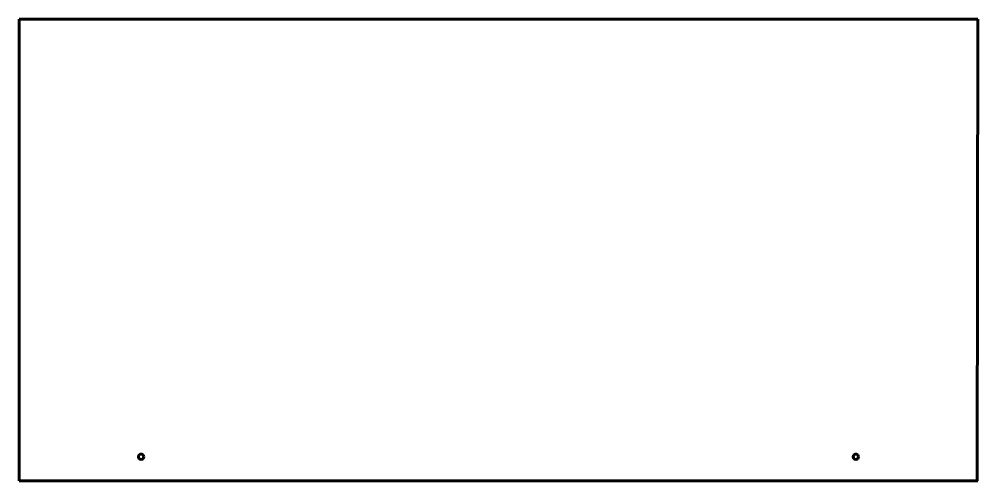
# Model space of a CAD drawing. Header units: millimetres. Extents: x 1050 to 3003, y 143 to 1083.
import ezdxf

# ---------------------------------------------------------------- set-up
doc = ezdxf.new("R2010")
doc.units = ezdxf.units.MM
for name, pattern in [('K5LT32778', [0]), ('K5LT32784', [0]), ('K5LT32788', [0]), ('K5LT32789', [0]), ('K5LT32790', [0]), ('K5LT32791', [0]), ('K5LT32792', [0])]:
    doc.linetypes.add(name, pattern=pattern)
doc.layers.add('Системный слой', color=7, linetype='Continuous')

msp = doc.modelspace()

# ---------------------------------------------------------------- linework, layer by layer
at = {"color": 5, "linetype": 'K5LT32778', "lineweight": 60, "true_color": 0x0000ff}
msp.add_line((3002.5, 142.6), (3001.5, 142.6), dxfattribs=at)
at = {"color": 1, "linetype": 'K5LT32788', "lineweight": 60, "true_color": 0xfe0000}
msp.add_circle((1298, 191.6), 5.5, dxfattribs=at)
at = {"color": 6, "linetype": 'K5LT32789', "lineweight": 60, "true_color": 0xfe00ff}
msp.add_circle((2754, 191.6), 5.5, dxfattribs=at)
at = {"layer": 'Системный слой', "color": 3, "linetype": 'K5LT32784', "lineweight": 60, "true_color": 0x00ff00}
msp.add_line((1049.5, 1082.6), (3002.5, 1082.6), dxfattribs=at)
at = {"layer": 'Системный слой', "color": 1, "linetype": 'K5LT32791', "lineweight": 60, "true_color": 0xff0000}
msp.add_line((1049.5, 1082.6), (1049.5, 142.6), dxfattribs=at)
at = {"layer": 'Системный слой', "color": 6, "linetype": 'K5LT32792', "lineweight": 60, "true_color": 0xff00ff}
msp.add_line((3002.5, 1082.6), (3001.5, 142.6), dxfattribs=at)
at = {"layer": 'Системный слой', "color": 2, "linetype": 'K5LT32790', "lineweight": 60, "true_color": 0xfeff00}
msp.add_line((1049.5, 142.6), (3002.5, 142.6), dxfattribs=at)

doc.saveas('drawing.dxf')
